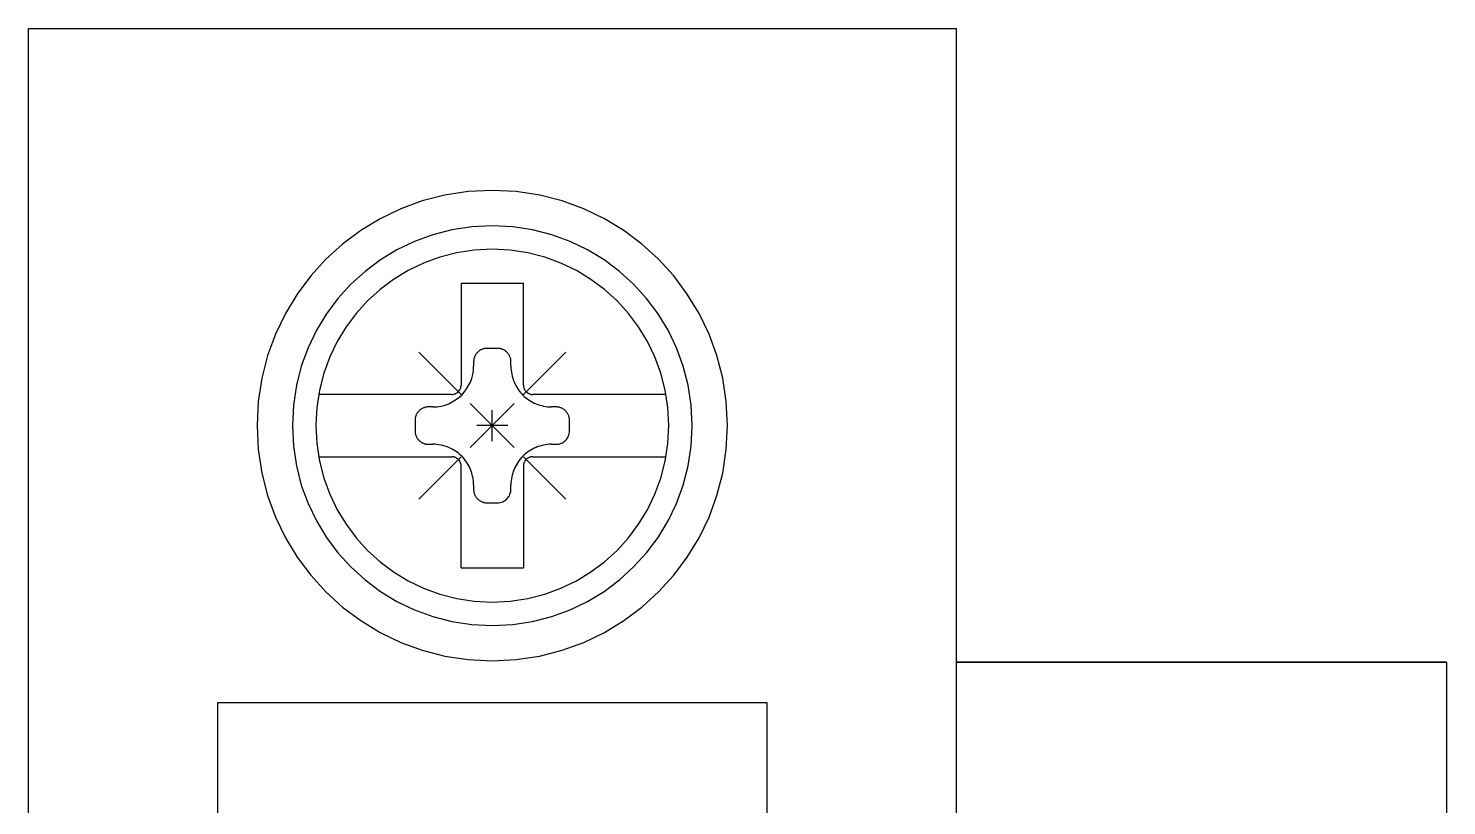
# Model space of a CAD drawing. Header units: millimetres. Extents: x 173893 to 258446, y -176540 to -123824.
# Drawn here: x 199055.91 to 199083.38, y -139255.72 to -139240.66 of the extents above; entities that cross this region are included whole.
import ezdxf

# ---------------------------------------------------------------- set-up
doc = ezdxf.new("R2010")
doc.units = ezdxf.units.MM
doc.header["$LTSCALE"] = 3
doc.layers.add('1', color=3, linetype='Continuous')

msp = doc.modelspace()

# ---------------------------------------------------------------- linework, layer by layer
for p, q in [((199055.909, -139320.141), (199055.909, -139240.659)), ((199055.909, -139240.659), (199073.881, -139240.659)), ((199073.881, -139240.659), (199073.881, -139320.141)), ((199064.429, -139243.822), (199063.977, -139243.891)), ((199064.895, -139243.798), (199064.429, -139243.822)), ((199065.361, -139243.822), (199064.895, -139243.798)), ((199064.895, -139243.798), (199064.895, -139243.798)), ((199065.814, -139243.891), (199065.361, -139243.822)), ((199063.54, -139244.003), (199063.122, -139244.156)), ((199063.977, -139243.891), (199063.54, -139244.003)), ((199066.25, -139244.003), (199065.814, -139243.891)), ((199066.669, -139244.156), (199066.25, -139244.003)), ((199062.723, -139244.348), (199062.348, -139244.576)), ((199063.122, -139244.156), (199062.723, -139244.348)), ((199067.067, -139244.348), (199066.669, -139244.156)), ((199067.443, -139244.576), (199067.067, -139244.348)), ((199062.348, -139244.576), (199061.997, -139244.838)), ((199064.115, -139244.56), (199063.744, -139244.656)), ((199064.499, -139244.501), (199064.115, -139244.56)), ((199064.895, -139244.482), (199064.499, -139244.501)), ((199065.291, -139244.501), (199064.895, -139244.482)), ((199064.895, -139244.482), (199064.895, -139244.482)), ((199065.676, -139244.56), (199065.291, -139244.501)), ((199066.047, -139244.656), (199065.676, -139244.56)), ((199067.793, -139244.838), (199067.443, -139244.576)), ((199061.997, -139244.838), (199061.674, -139245.133)), ((199063.388, -139244.786), (199063.049, -139244.949)), ((199063.744, -139244.656), (199063.388, -139244.786)), ((199066.403, -139244.786), (199066.047, -139244.656)), ((199066.741, -139244.949), (199066.403, -139244.786)), ((199068.117, -139245.133), (199067.793, -139244.838)), ((199061.674, -139245.133), (199061.379, -139245.456)), ((199062.73, -139245.143), (199062.432, -139245.366)), ((199063.049, -139244.949), (199062.73, -139245.143)), ((199063.879, -139245.091), (199063.565, -139245.206)), ((199064.206, -139245.007), (199063.879, -139245.091)), ((199064.546, -139244.955), (199064.206, -139245.007)), ((199064.895, -139244.937), (199064.546, -139244.955)), ((199065.245, -139244.955), (199064.895, -139244.937)), ((199064.895, -139244.937), (199064.895, -139244.937)), ((199065.584, -139245.007), (199065.245, -139244.955)), ((199065.911, -139245.091), (199065.584, -139245.007)), ((199066.225, -139245.206), (199065.911, -139245.091)), ((199067.06, -139245.143), (199066.741, -139244.949)), ((199067.359, -139245.366), (199067.06, -139245.143)), ((199068.411, -139245.456), (199068.117, -139245.133)), ((199061.379, -139245.456), (199061.117, -139245.807)), ((199062.432, -139245.366), (199062.157, -139245.616)), ((199063.266, -139245.35), (199062.985, -139245.521)), ((199063.565, -139245.206), (199063.266, -139245.35)), ((199066.524, -139245.35), (199066.225, -139245.206)), ((199066.806, -139245.521), (199066.524, -139245.35)), ((199067.634, -139245.616), (199067.359, -139245.366)), ((199068.673, -139245.807), (199068.411, -139245.456)), ((199062.157, -139245.616), (199061.907, -139245.891)), ((199062.721, -139245.717), (199062.479, -139245.938)), ((199062.985, -139245.521), (199062.721, -139245.717)), ((199064.292, -139245.597), (199064.292, -139247.569)), ((199064.292, -139245.597), (199065.499, -139245.597)), ((199065.499, -139247.569), (199065.499, -139245.597)), ((199067.069, -139245.717), (199066.806, -139245.521)), ((199067.312, -139245.938), (199067.069, -139245.717)), ((199067.884, -139245.891), (199067.634, -139245.616)), ((199061.117, -139245.807), (199060.889, -139246.182)), ((199061.907, -139245.891), (199061.684, -139246.189)), ((199062.479, -139245.938), (199062.258, -139246.181)), ((199067.532, -139246.181), (199067.312, -139245.938)), ((199068.107, -139246.189), (199067.884, -139245.891)), ((199068.902, -139246.182), (199068.673, -139245.807)), ((199060.889, -139246.182), (199060.697, -139246.581)), ((199061.684, -139246.189), (199061.49, -139246.508)), ((199062.258, -139246.181), (199062.062, -139246.444)), ((199067.729, -139246.444), (199067.532, -139246.181)), ((199068.301, -139246.508), (199068.107, -139246.189)), ((199069.094, -139246.581), (199068.902, -139246.182)), ((199061.49, -139246.508), (199061.327, -139246.847)), ((199062.062, -139246.444), (199061.89, -139246.725)), ((199067.9, -139246.725), (199067.729, -139246.444)), ((199068.464, -139246.847), (199068.301, -139246.508)), ((199060.697, -139246.581), (199060.544, -139246.999)), ((199061.327, -139246.847), (199061.196, -139247.203)), ((199061.89, -139246.725), (199061.747, -139247.024)), ((199068.044, -139247.024), (199067.9, -139246.725)), ((199068.594, -139247.203), (199068.464, -139246.847)), ((199069.247, -139246.999), (199069.094, -139246.581)), ((199060.544, -139246.999), (199060.432, -139247.436)), ((199061.747, -139247.024), (199061.632, -139247.338)), ((199063.473, -139246.932), (199064.292, -139247.751)), ((199064.534, -139247.107), (199064.533, -139247.12)), ((199064.533, -139247.12), (199064.533, -139247.205)), ((199064.535, -139247.094), (199064.534, -139247.107)), ((199064.536, -139247.081), (199064.535, -139247.094)), ((199064.538, -139247.069), (199064.536, -139247.081)), ((199064.541, -139247.056), (199064.538, -139247.069)), ((199064.545, -139247.044), (199064.541, -139247.056)), ((199064.548, -139247.032), (199064.545, -139247.044)), ((199064.553, -139247.02), (199064.548, -139247.032)), ((199064.558, -139247.008), (199064.553, -139247.02)), ((199064.564, -139246.997), (199064.558, -139247.008)), ((199064.57, -139246.985), (199064.564, -139246.997)), ((199064.577, -139246.975), (199064.57, -139246.985)), ((199064.585, -139246.964), (199064.577, -139246.975)), ((199064.593, -139246.954), (199064.585, -139246.964)), ((199064.601, -139246.944), (199064.593, -139246.954)), ((199064.61, -139246.935), (199064.601, -139246.944)), ((199064.62, -139246.926), (199064.61, -139246.935)), ((199064.61, -139246.935), (199064.61, -139246.935)), ((199064.629, -139246.917), (199064.62, -139246.926)), ((199064.64, -139246.909), (199064.629, -139246.917)), ((199064.65, -139246.902), (199064.64, -139246.909)), ((199064.661, -139246.895), (199064.65, -139246.902)), ((199064.672, -139246.889), (199064.661, -139246.895)), ((199064.684, -139246.883), (199064.672, -139246.889)), ((199064.695, -139246.878), (199064.684, -139246.883)), ((199064.707, -139246.873), (199064.695, -139246.878)), ((199064.719, -139246.869), (199064.707, -139246.873)), ((199064.732, -139246.866), (199064.719, -139246.869)), ((199064.744, -139246.863), (199064.732, -139246.866)), ((199064.757, -139246.861), (199064.744, -139246.863)), ((199064.77, -139246.859), (199064.757, -139246.861)), ((199064.783, -139246.858), (199064.77, -139246.859)), ((199064.796, -139246.858), (199064.783, -139246.858)), ((199064.995, -139246.858), (199064.796, -139246.858)), ((199064.796, -139246.858), (199064.796, -139246.858)), ((199065.008, -139246.858), (199064.995, -139246.858)), ((199065.021, -139246.859), (199065.008, -139246.858)), ((199065.034, -139246.861), (199065.021, -139246.859)), ((199065.046, -139246.863), (199065.034, -139246.861)), ((199065.059, -139246.866), (199065.046, -139246.863)), ((199065.071, -139246.869), (199065.059, -139246.866)), ((199065.083, -139246.873), (199065.071, -139246.869)), ((199065.095, -139246.878), (199065.083, -139246.873)), ((199065.107, -139246.883), (199065.095, -139246.878)), ((199065.118, -139246.889), (199065.107, -139246.883)), ((199065.13, -139246.895), (199065.118, -139246.889)), ((199065.141, -139246.902), (199065.13, -139246.895)), ((199065.151, -139246.909), (199065.141, -139246.902)), ((199065.161, -139246.917), (199065.151, -139246.909)), ((199065.171, -139246.926), (199065.161, -139246.917)), ((199065.181, -139246.935), (199065.171, -139246.926)), ((199065.189, -139246.944), (199065.181, -139246.935)), ((199065.181, -139246.935), (199065.181, -139246.935)), ((199065.198, -139246.954), (199065.189, -139246.944)), ((199065.206, -139246.964), (199065.198, -139246.954)), ((199065.213, -139246.975), (199065.206, -139246.964)), ((199065.22, -139246.985), (199065.213, -139246.975)), ((199065.226, -139246.997), (199065.22, -139246.985)), ((199065.232, -139247.008), (199065.226, -139246.997)), ((199065.237, -139247.02), (199065.232, -139247.008)), ((199065.242, -139247.032), (199065.237, -139247.02)), ((199065.246, -139247.044), (199065.242, -139247.032)), ((199065.249, -139247.056), (199065.246, -139247.044)), ((199065.252, -139247.069), (199065.249, -139247.056)), ((199065.254, -139247.081), (199065.252, -139247.069)), ((199065.256, -139247.094), (199065.254, -139247.081)), ((199065.257, -139247.107), (199065.256, -139247.094)), ((199065.257, -139247.12), (199065.257, -139247.107)), ((199065.257, -139247.205), (199065.257, -139247.12)), ((199065.257, -139247.12), (199065.257, -139247.12)), ((199065.499, -139247.751), (199066.318, -139246.932)), ((199068.159, -139247.338), (199068.044, -139247.024)), ((199069.359, -139247.436), (199069.247, -139246.999)), ((199061.196, -139247.203), (199061.101, -139247.574)), ((199061.632, -139247.338), (199061.548, -139247.666)), ((199064.498, -139247.439), (199064.517, -139247.363)), ((199064.517, -139247.363), (199064.529, -139247.285)), ((199064.529, -139247.285), (199064.533, -139247.205)), ((199065.257, -139247.205), (199065.257, -139247.205)), ((199065.257, -139247.205), (199065.258, -139247.244)), ((199065.258, -139247.244), (199065.261, -139247.283)), ((199065.261, -139247.283), (199065.266, -139247.321)), ((199065.266, -139247.321), (199065.273, -139247.359)), ((199065.273, -139247.359), (199065.281, -139247.397)), ((199065.281, -139247.397), (199065.291, -139247.434)), ((199068.243, -139247.666), (199068.159, -139247.338)), ((199068.689, -139247.574), (199068.594, -139247.203)), ((199060.432, -139247.436), (199060.362, -139247.888)), ((199061.101, -139247.574), (199061.042, -139247.958)), ((199061.548, -139247.666), (199061.496, -139248.005)), ((199064.25, -139247.684), (199064.261, -139247.67)), ((199064.261, -139247.67), (199064.27, -139247.655)), ((199064.27, -139247.655), (199064.278, -139247.639)), ((199064.278, -139247.639), (199064.284, -139247.622)), ((199064.284, -139247.622), (199064.288, -139247.605)), ((199064.288, -139247.605), (199064.291, -139247.587)), ((199064.291, -139247.587), (199064.292, -139247.569)), ((199064.353, -139247.706), (199064.399, -139247.645)), ((199064.399, -139247.645), (199064.438, -139247.58)), ((199064.438, -139247.58), (199064.471, -139247.511)), ((199064.471, -139247.511), (199064.498, -139247.439)), ((199065.291, -139247.434), (199065.303, -139247.47)), ((199065.303, -139247.47), (199065.317, -139247.506)), ((199065.317, -139247.506), (199065.333, -139247.541)), ((199065.333, -139247.541), (199065.35, -139247.576)), ((199065.35, -139247.576), (199065.369, -139247.609)), ((199065.369, -139247.609), (199065.39, -139247.642)), ((199065.39, -139247.642), (199065.412, -139247.673)), ((199065.412, -139247.673), (199065.436, -139247.704)), ((199065.499, -139247.569), (199065.499, -139247.569)), ((199065.499, -139247.569), (199065.499, -139247.577)), ((199065.499, -139247.577), (199065.499, -139247.586)), ((199065.499, -139247.586), (199065.5, -139247.595)), ((199065.5, -139247.595), (199065.502, -139247.604)), ((199065.502, -139247.604), (199065.504, -139247.613)), ((199065.504, -139247.613), (199065.506, -139247.621)), ((199065.506, -139247.621), (199065.509, -139247.63)), ((199065.509, -139247.63), (199065.512, -139247.638)), ((199065.512, -139247.638), (199065.516, -139247.646)), ((199065.516, -139247.646), (199065.52, -139247.654)), ((199065.52, -139247.654), (199065.524, -139247.662)), ((199065.524, -139247.662), (199065.529, -139247.67)), ((199065.529, -139247.67), (199065.534, -139247.677)), ((199068.295, -139248.005), (199068.243, -139247.666)), ((199068.748, -139247.958), (199068.689, -139247.574)), ((199069.428, -139247.888), (199069.359, -139247.436)), ((199060.362, -139247.888), (199060.339, -139248.354)), ((199064.11, -139247.751), (199061.532, -139247.751)), ((199063.98, -139247.957), (199064.052, -139247.93)), ((199064.052, -139247.93), (199064.121, -139247.897)), ((199064.11, -139247.751), (199064.128, -139247.75)), ((199064.11, -139247.751), (199064.11, -139247.751)), ((199064.121, -139247.897), (199064.186, -139247.858)), ((199064.128, -139247.75), (199064.146, -139247.747)), ((199064.146, -139247.747), (199064.164, -139247.742)), ((199064.164, -139247.742), (199064.181, -139247.736)), ((199064.181, -139247.736), (199064.196, -139247.729)), ((199064.186, -139247.858), (199064.247, -139247.812)), ((199064.196, -139247.729), (199064.211, -139247.719)), ((199064.211, -139247.719), (199064.225, -139247.709)), ((199064.225, -139247.709), (199064.239, -139247.697)), ((199064.239, -139247.697), (199064.25, -139247.684)), ((199064.247, -139247.812), (199064.303, -139247.762)), ((199064.303, -139247.762), (199064.353, -139247.706)), ((199064.469, -139247.928), (199065.322, -139248.781)), ((199064.469, -139248.781), (199065.322, -139247.928)), ((199065.436, -139247.704), (199065.461, -139247.733)), ((199065.461, -139247.733), (199065.488, -139247.762)), ((199065.488, -139247.762), (199065.488, -139247.762)), ((199065.488, -139247.762), (199065.516, -139247.788)), ((199065.516, -139247.788), (199065.546, -139247.814)), ((199065.534, -139247.677), (199065.54, -139247.684)), ((199065.54, -139247.684), (199065.546, -139247.691)), ((199065.546, -139247.691), (199065.552, -139247.697)), ((199065.546, -139247.814), (199065.576, -139247.838)), ((199065.552, -139247.697), (199065.552, -139247.697)), ((199065.552, -139247.697), (199065.558, -139247.703)), ((199065.558, -139247.703), (199065.565, -139247.709)), ((199065.565, -139247.709), (199065.572, -139247.715)), ((199065.572, -139247.715), (199065.58, -139247.72)), ((199065.576, -139247.838), (199065.608, -139247.86)), ((199065.58, -139247.72), (199065.587, -139247.725)), ((199065.587, -139247.725), (199065.595, -139247.729)), ((199065.595, -139247.729), (199065.603, -139247.733)), ((199065.603, -139247.733), (199065.611, -139247.737)), ((199065.608, -139247.86), (199065.64, -139247.88)), ((199065.611, -139247.737), (199065.619, -139247.74)), ((199065.619, -139247.74), (199065.628, -139247.743)), ((199065.628, -139247.743), (199065.636, -139247.745)), ((199065.636, -139247.745), (199065.645, -139247.747)), ((199065.64, -139247.88), (199065.674, -139247.899)), ((199065.645, -139247.747), (199065.654, -139247.749)), ((199065.654, -139247.749), (199065.663, -139247.75)), ((199065.663, -139247.75), (199065.672, -139247.75)), ((199065.672, -139247.75), (199065.681, -139247.751)), ((199065.674, -139247.899), (199065.708, -139247.917)), ((199068.259, -139247.751), (199065.681, -139247.751)), ((199065.708, -139247.917), (199065.743, -139247.932)), ((199065.743, -139247.932), (199065.779, -139247.946)), ((199065.779, -139247.946), (199065.816, -139247.958)), ((199069.452, -139248.354), (199069.428, -139247.888)), ((199061.042, -139247.958), (199061.023, -139248.354)), ((199061.496, -139248.005), (199061.478, -139248.354)), ((199063.402, -139248.216), (199063.4, -139248.229)), ((199063.404, -139248.203), (199063.402, -139248.216)), ((199063.407, -139248.191), (199063.404, -139248.203)), ((199063.41, -139248.178), (199063.407, -139248.191)), ((199063.414, -139248.166), (199063.41, -139248.178)), ((199063.419, -139248.154), (199063.414, -139248.166)), ((199063.424, -139248.142), (199063.419, -139248.154)), ((199063.43, -139248.131), (199063.424, -139248.142)), ((199063.436, -139248.12), (199063.43, -139248.131)), ((199063.443, -139248.109), (199063.436, -139248.12)), ((199063.45, -139248.098), (199063.443, -139248.109)), ((199063.458, -139248.088), (199063.45, -139248.098)), ((199063.467, -139248.078), (199063.458, -139248.088)), ((199063.476, -139248.069), (199063.467, -139248.078)), ((199063.485, -139248.06), (199063.476, -139248.069)), ((199063.476, -139248.069), (199063.476, -139248.069)), ((199063.495, -139248.052), (199063.485, -139248.06)), ((199063.505, -139248.044), (199063.495, -139248.052)), ((199063.516, -139248.036), (199063.505, -139248.044)), ((199063.526, -139248.029), (199063.516, -139248.036)), ((199063.537, -139248.023), (199063.526, -139248.029)), ((199063.549, -139248.017), (199063.537, -139248.023)), ((199063.561, -139248.012), (199063.549, -139248.017)), ((199063.573, -139248.007), (199063.561, -139248.012)), ((199063.585, -139248.003), (199063.573, -139248.007)), ((199063.597, -139248), (199063.585, -139248.003)), ((199063.61, -139247.997), (199063.597, -139248)), ((199063.622, -139247.995), (199063.61, -139247.997)), ((199063.635, -139247.993), (199063.622, -139247.995)), ((199063.648, -139247.993), (199063.635, -139247.993)), ((199063.661, -139247.992), (199063.648, -139247.993)), ((199063.746, -139247.992), (199063.661, -139247.992)), ((199063.661, -139247.992), (199063.661, -139247.992)), ((199063.746, -139247.992), (199063.826, -139247.988)), ((199063.746, -139247.992), (199063.746, -139247.992)), ((199063.826, -139247.988), (199063.905, -139247.976)), ((199063.905, -139247.976), (199063.98, -139247.957)), ((199064.895, -139248.656), (199064.895, -139248.053)), ((199065.816, -139247.958), (199065.853, -139247.968)), ((199065.853, -139247.968), (199065.89, -139247.977)), ((199065.89, -139247.977), (199065.928, -139247.984)), ((199065.928, -139247.984), (199065.967, -139247.988)), ((199065.967, -139247.988), (199066.006, -139247.991)), ((199066.006, -139247.991), (199066.045, -139247.992)), ((199066.129, -139247.992), (199066.045, -139247.992)), ((199066.142, -139247.993), (199066.129, -139247.992)), ((199066.155, -139247.993), (199066.142, -139247.993)), ((199066.168, -139247.995), (199066.155, -139247.993)), ((199066.181, -139247.997), (199066.168, -139247.995)), ((199066.193, -139248), (199066.181, -139247.997)), ((199066.206, -139248.003), (199066.193, -139248)), ((199066.218, -139248.007), (199066.206, -139248.003)), ((199066.23, -139248.012), (199066.218, -139248.007)), ((199066.241, -139248.017), (199066.23, -139248.012)), ((199066.253, -139248.023), (199066.241, -139248.017)), ((199066.264, -139248.029), (199066.253, -139248.023)), ((199066.275, -139248.036), (199066.264, -139248.029)), ((199066.285, -139248.044), (199066.275, -139248.036)), ((199066.296, -139248.052), (199066.285, -139248.044)), ((199066.306, -139248.06), (199066.296, -139248.052)), ((199066.315, -139248.069), (199066.306, -139248.06)), ((199066.324, -139248.078), (199066.315, -139248.069)), ((199066.315, -139248.069), (199066.315, -139248.069)), ((199066.332, -139248.088), (199066.324, -139248.078)), ((199066.34, -139248.098), (199066.332, -139248.088)), ((199066.348, -139248.109), (199066.34, -139248.098)), ((199066.355, -139248.12), (199066.348, -139248.109)), ((199066.361, -139248.131), (199066.355, -139248.12)), ((199066.367, -139248.142), (199066.361, -139248.131)), ((199066.372, -139248.154), (199066.367, -139248.142)), ((199066.376, -139248.166), (199066.372, -139248.154)), ((199066.38, -139248.178), (199066.376, -139248.166)), ((199066.384, -139248.191), (199066.38, -139248.178)), ((199066.387, -139248.203), (199066.384, -139248.191)), ((199066.389, -139248.216), (199066.387, -139248.203)), ((199066.391, -139248.229), (199066.389, -139248.216)), ((199068.313, -139248.354), (199068.295, -139248.005)), ((199068.768, -139248.354), (199068.748, -139247.958)), ((199060.339, -139248.354), (199060.339, -139248.354)), ((199060.339, -139248.354), (199060.362, -139248.82)), ((199061.023, -139248.354), (199061.023, -139248.354)), ((199061.023, -139248.354), (199061.042, -139248.75)), ((199061.478, -139248.354), (199061.478, -139248.354)), ((199061.478, -139248.354), (199061.496, -139248.704)), ((199063.4, -139248.229), (199063.399, -139248.242)), ((199063.399, -139248.242), (199063.399, -139248.255)), ((199063.399, -139248.255), (199063.399, -139248.454)), ((199063.399, -139248.454), (199063.399, -139248.454)), ((199063.399, -139248.454), (199063.399, -139248.467)), ((199063.399, -139248.467), (199063.4, -139248.48)), ((199063.4, -139248.48), (199063.402, -139248.493)), ((199063.402, -139248.493), (199063.404, -139248.505)), ((199065.197, -139248.354), (199064.594, -139248.354)), ((199066.387, -139248.507), (199066.39, -139248.481)), ((199066.39, -139248.481), (199066.392, -139248.454)), ((199066.391, -139248.242), (199066.391, -139248.229)), ((199066.392, -139248.255), (199066.391, -139248.242)), ((199066.392, -139248.454), (199066.392, -139248.255)), ((199066.392, -139248.255), (199066.392, -139248.255)), ((199068.295, -139248.704), (199068.313, -139248.354)), ((199068.313, -139248.354), (199068.313, -139248.354)), ((199068.748, -139248.75), (199068.768, -139248.354)), ((199068.768, -139248.354), (199068.768, -139248.354)), ((199069.428, -139248.82), (199069.452, -139248.354)), ((199069.452, -139248.354), (199069.452, -139248.354)), ((199061.042, -139248.75), (199061.101, -139249.135)), ((199061.496, -139248.704), (199061.548, -139249.043)), ((199063.404, -139248.505), (199063.407, -139248.518)), ((199063.407, -139248.518), (199063.41, -139248.53)), ((199063.41, -139248.53), (199063.414, -139248.542)), ((199063.414, -139248.542), (199063.419, -139248.554)), ((199063.419, -139248.554), (199063.424, -139248.566)), ((199063.424, -139248.566), (199063.43, -139248.578)), ((199063.43, -139248.578), (199063.436, -139248.589)), ((199063.436, -139248.589), (199063.443, -139248.6)), ((199063.443, -139248.6), (199063.45, -139248.61)), ((199063.45, -139248.61), (199063.458, -139248.62)), ((199063.458, -139248.62), (199063.467, -139248.63)), ((199063.467, -139248.63), (199063.476, -139248.64)), ((199063.476, -139248.64), (199063.476, -139248.64)), ((199063.476, -139248.64), (199063.485, -139248.649)), ((199063.485, -139248.649), (199063.495, -139248.657)), ((199063.495, -139248.657), (199063.505, -139248.665)), ((199063.505, -139248.665), (199063.516, -139248.672)), ((199063.516, -139248.672), (199063.526, -139248.679)), ((199063.526, -139248.679), (199063.537, -139248.685)), ((199063.537, -139248.685), (199063.549, -139248.691)), ((199063.549, -139248.691), (199063.561, -139248.697)), ((199063.561, -139248.697), (199063.573, -139248.701)), ((199063.573, -139248.701), (199063.585, -139248.705)), ((199063.585, -139248.705), (199063.597, -139248.708)), ((199063.597, -139248.708), (199063.61, -139248.711)), ((199063.61, -139248.711), (199063.622, -139248.713)), ((199063.622, -139248.713), (199063.635, -139248.715)), ((199063.635, -139248.715), (199063.648, -139248.716)), ((199063.648, -139248.716), (199063.661, -139248.717)), ((199063.661, -139248.717), (199063.746, -139248.717)), ((199063.785, -139248.717), (199063.746, -139248.717)), ((199063.824, -139248.72), (199063.785, -139248.717)), ((199063.862, -139248.725), (199063.824, -139248.72)), ((199063.9, -139248.732), (199063.862, -139248.725)), ((199063.938, -139248.74), (199063.9, -139248.732)), ((199063.975, -139248.75), (199063.938, -139248.74)), ((199064.011, -139248.762), (199063.975, -139248.75)), ((199064.047, -139248.776), (199064.011, -139248.762)), ((199065.779, -139248.762), (199065.743, -139248.776)), ((199065.816, -139248.75), (199065.779, -139248.762)), ((199065.853, -139248.74), (199065.816, -139248.75)), ((199065.89, -139248.732), (199065.853, -139248.74)), ((199065.928, -139248.725), (199065.89, -139248.732)), ((199065.967, -139248.72), (199065.928, -139248.725)), ((199066.006, -139248.717), (199065.967, -139248.72)), ((199066.045, -139248.717), (199066.006, -139248.717)), ((199066.045, -139248.717), (199066.129, -139248.717)), ((199066.045, -139248.717), (199066.045, -139248.717)), ((199066.129, -139248.717), (199066.156, -139248.715)), ((199066.129, -139248.717), (199066.129, -139248.717)), ((199066.156, -139248.715), (199066.182, -139248.711)), ((199066.182, -139248.711), (199066.207, -139248.705)), ((199066.207, -139248.705), (199066.232, -139248.696)), ((199066.232, -139248.696), (199066.254, -139248.685)), ((199066.254, -139248.685), (199066.276, -139248.672)), ((199066.276, -139248.672), (199066.296, -139248.656)), ((199066.296, -139248.656), (199066.315, -139248.64)), ((199066.315, -139248.64), (199066.332, -139248.621)), ((199066.332, -139248.621), (199066.347, -139248.601)), ((199066.347, -139248.601), (199066.36, -139248.579)), ((199066.36, -139248.579), (199066.371, -139248.556)), ((199066.371, -139248.556), (199066.38, -139248.532)), ((199066.38, -139248.532), (199066.387, -139248.507)), ((199068.243, -139249.043), (199068.295, -139248.704)), ((199068.689, -139249.135), (199068.748, -139248.75)), ((199060.362, -139248.82), (199060.431, -139249.273)), ((199061.532, -139248.958), (199064.11, -139248.958)), ((199061.548, -139249.043), (199061.632, -139249.37)), ((199063.473, -139249.777), (199064.292, -139248.958)), ((199064.082, -139248.792), (199064.047, -139248.776)), ((199064.117, -139248.809), (199064.082, -139248.792)), ((199064.119, -139248.958), (199064.11, -139248.958)), ((199064.15, -139248.828), (199064.117, -139248.809)), ((199064.128, -139248.959), (199064.119, -139248.958)), ((199064.136, -139248.96), (199064.128, -139248.959)), ((199064.145, -139248.962), (199064.136, -139248.96)), ((199064.154, -139248.963), (199064.145, -139248.962)), ((199064.183, -139248.849), (199064.15, -139248.828)), ((199064.163, -139248.966), (199064.154, -139248.963)), ((199064.171, -139248.969), (199064.163, -139248.966)), ((199064.179, -139248.972), (199064.171, -139248.969)), ((199064.187, -139248.975), (199064.179, -139248.972)), ((199064.214, -139248.871), (199064.183, -139248.849)), ((199064.195, -139248.979), (199064.187, -139248.975)), ((199064.203, -139248.984), (199064.195, -139248.979)), ((199064.211, -139248.989), (199064.203, -139248.984)), ((199064.218, -139248.994), (199064.211, -139248.989)), ((199064.245, -139248.895), (199064.214, -139248.871)), ((199064.225, -139248.999), (199064.218, -139248.994)), ((199064.232, -139249.005), (199064.225, -139248.999)), ((199064.239, -139249.011), (199064.232, -139249.005)), ((199064.245, -139249.018), (199064.239, -139249.011)), ((199064.239, -139249.011), (199064.239, -139249.011)), ((199064.274, -139248.92), (199064.245, -139248.895)), ((199064.251, -139249.025), (199064.245, -139249.018)), ((199064.256, -139249.032), (199064.251, -139249.025)), ((199064.261, -139249.039), (199064.256, -139249.032)), ((199064.266, -139249.046), (199064.261, -139249.039)), ((199064.27, -139249.054), (199064.266, -139249.046)), ((199064.303, -139248.947), (199064.274, -139248.92)), ((199064.33, -139248.975), (199064.303, -139248.947)), ((199064.303, -139248.947), (199064.303, -139248.947)), ((199064.355, -139249.005), (199064.33, -139248.975)), ((199064.379, -139249.035), (199064.355, -139249.005)), ((199064.401, -139249.067), (199064.379, -139249.035)), ((199065.412, -139249.035), (199065.39, -139249.067)), ((199065.436, -139249.005), (199065.412, -139249.035)), ((199065.461, -139248.975), (199065.436, -139249.005)), ((199065.488, -139248.947), (199065.461, -139248.975)), ((199065.516, -139248.92), (199065.488, -139248.947)), ((199065.488, -139248.947), (199065.488, -139248.947)), ((199065.499, -139248.958), (199066.318, -139249.777)), ((199065.546, -139248.895), (199065.516, -139248.92)), ((199065.524, -139249.046), (199065.52, -139249.054)), ((199065.529, -139249.039), (199065.524, -139249.046)), ((199065.534, -139249.032), (199065.529, -139249.039)), ((199065.54, -139249.025), (199065.534, -139249.032)), ((199065.546, -139249.018), (199065.54, -139249.025)), ((199065.576, -139248.871), (199065.546, -139248.895)), ((199065.552, -139249.011), (199065.546, -139249.018)), ((199065.558, -139249.005), (199065.552, -139249.011)), ((199065.552, -139249.011), (199065.552, -139249.011)), ((199065.565, -139248.999), (199065.558, -139249.005)), ((199065.572, -139248.994), (199065.565, -139248.999)), ((199065.58, -139248.989), (199065.572, -139248.994)), ((199065.608, -139248.849), (199065.576, -139248.871)), ((199065.587, -139248.984), (199065.58, -139248.989)), ((199065.595, -139248.979), (199065.587, -139248.984)), ((199065.603, -139248.975), (199065.595, -139248.979)), ((199065.611, -139248.972), (199065.603, -139248.975)), ((199065.64, -139248.828), (199065.608, -139248.849)), ((199065.619, -139248.969), (199065.611, -139248.972)), ((199065.628, -139248.966), (199065.619, -139248.969)), ((199065.636, -139248.963), (199065.628, -139248.966)), ((199065.645, -139248.962), (199065.636, -139248.963)), ((199065.674, -139248.809), (199065.64, -139248.828)), ((199065.654, -139248.96), (199065.645, -139248.962)), ((199065.663, -139248.959), (199065.654, -139248.96)), ((199065.672, -139248.958), (199065.663, -139248.959)), ((199065.681, -139248.958), (199065.672, -139248.958)), ((199065.708, -139248.792), (199065.674, -139248.809)), ((199065.681, -139248.958), (199065.681, -139248.958)), ((199065.681, -139248.958), (199068.259, -139248.958)), ((199065.743, -139248.776), (199065.708, -139248.792)), ((199068.159, -139249.37), (199068.243, -139249.043)), ((199069.359, -139249.273), (199069.428, -139248.82)), ((199060.431, -139249.273), (199060.544, -139249.709)), ((199061.101, -139249.135), (199061.196, -139249.506)), ((199064.274, -139249.062), (199064.27, -139249.054)), ((199064.278, -139249.07), (199064.274, -139249.062)), ((199064.281, -139249.079), (199064.278, -139249.07)), ((199064.284, -139249.087), (199064.281, -139249.079)), ((199064.286, -139249.096), (199064.284, -139249.087)), ((199064.288, -139249.104), (199064.286, -139249.096)), ((199064.29, -139249.113), (199064.288, -139249.104)), ((199064.291, -139249.122), (199064.29, -139249.113)), ((199064.292, -139249.131), (199064.291, -139249.122)), ((199064.292, -139249.14), (199064.292, -139249.131)), ((199064.292, -139249.14), (199064.292, -139249.14)), ((199064.292, -139251.112), (199064.292, -139249.14)), ((199064.422, -139249.1), (199064.401, -139249.067)), ((199064.44, -139249.133), (199064.422, -139249.1)), ((199064.458, -139249.167), (199064.44, -139249.133)), ((199064.473, -139249.203), (199064.458, -139249.167)), ((199064.487, -139249.238), (199064.473, -139249.203)), ((199064.499, -139249.275), (199064.487, -139249.238)), ((199064.509, -139249.312), (199064.499, -139249.275)), ((199064.518, -139249.349), (199064.509, -139249.312)), ((199065.281, -139249.312), (199065.273, -139249.349)), ((199065.291, -139249.275), (199065.281, -139249.312)), ((199065.303, -139249.238), (199065.291, -139249.275)), ((199065.317, -139249.203), (199065.303, -139249.238)), ((199065.333, -139249.167), (199065.317, -139249.203)), ((199065.35, -139249.133), (199065.333, -139249.167)), ((199065.369, -139249.1), (199065.35, -139249.133)), ((199065.39, -139249.067), (199065.369, -139249.1)), ((199065.5, -139249.113), (199065.499, -139249.122)), ((199065.499, -139249.122), (199065.499, -139249.131)), ((199065.499, -139249.131), (199065.499, -139249.14)), ((199065.499, -139249.14), (199065.499, -139251.112)), ((199065.502, -139249.104), (199065.5, -139249.113)), ((199065.504, -139249.096), (199065.502, -139249.104)), ((199065.506, -139249.087), (199065.504, -139249.096)), ((199065.509, -139249.079), (199065.506, -139249.087)), ((199065.512, -139249.07), (199065.509, -139249.079)), ((199065.516, -139249.062), (199065.512, -139249.07)), ((199065.52, -139249.054), (199065.516, -139249.062)), ((199068.594, -139249.506), (199068.689, -139249.135)), ((199069.247, -139249.709), (199069.359, -139249.273)), ((199061.196, -139249.506), (199061.327, -139249.862)), ((199061.632, -139249.37), (199061.747, -139249.684)), ((199064.525, -139249.387), (199064.518, -139249.349)), ((199064.529, -139249.426), (199064.525, -139249.387)), ((199064.532, -139249.465), (199064.529, -139249.426)), ((199064.533, -139249.504), (199064.532, -139249.465)), ((199064.533, -139249.504), (199064.533, -139249.589)), ((199064.533, -139249.504), (199064.533, -139249.504)), ((199064.533, -139249.589), (199064.533, -139249.589)), ((199064.533, -139249.589), (199064.534, -139249.601)), ((199065.256, -139249.615), (199065.257, -139249.589)), ((199065.258, -139249.465), (199065.257, -139249.504)), ((199065.257, -139249.589), (199065.257, -139249.504)), ((199065.261, -139249.426), (199065.258, -139249.465)), ((199065.266, -139249.387), (199065.261, -139249.426)), ((199065.273, -139249.349), (199065.266, -139249.387)), ((199068.044, -139249.684), (199068.159, -139249.37)), ((199068.464, -139249.862), (199068.594, -139249.506)), ((199060.544, -139249.709), (199060.697, -139250.128)), ((199061.327, -139249.862), (199061.49, -139250.2)), ((199061.747, -139249.684), (199061.89, -139249.983)), ((199064.534, -139249.601), (199064.535, -139249.614)), ((199064.535, -139249.614), (199064.536, -139249.627)), ((199064.536, -139249.627), (199064.538, -139249.64)), ((199064.538, -139249.64), (199064.541, -139249.652)), ((199064.541, -139249.652), (199064.545, -139249.665)), ((199064.545, -139249.665), (199064.548, -139249.677)), ((199064.548, -139249.677), (199064.553, -139249.689)), ((199064.553, -139249.689), (199064.558, -139249.701)), ((199064.558, -139249.701), (199064.564, -139249.712)), ((199064.564, -139249.712), (199064.57, -139249.723)), ((199064.57, -139249.723), (199064.577, -139249.734)), ((199064.577, -139249.734), (199064.585, -139249.745)), ((199064.585, -139249.745), (199064.593, -139249.755)), ((199064.593, -139249.755), (199064.601, -139249.765)), ((199064.601, -139249.765), (199064.61, -139249.774)), ((199064.61, -139249.774), (199064.61, -139249.774)), ((199064.61, -139249.774), (199064.62, -139249.783)), ((199064.62, -139249.783), (199064.629, -139249.791)), ((199064.629, -139249.791), (199064.64, -139249.799)), ((199064.64, -139249.799), (199064.65, -139249.807)), ((199064.65, -139249.807), (199064.661, -139249.814)), ((199064.661, -139249.814), (199064.672, -139249.82)), ((199064.672, -139249.82), (199064.684, -139249.826)), ((199064.684, -139249.826), (199064.695, -139249.831)), ((199064.695, -139249.831), (199064.707, -139249.835)), ((199064.707, -139249.835), (199064.719, -139249.84)), ((199064.719, -139249.84), (199064.732, -139249.843)), ((199064.732, -139249.843), (199064.744, -139249.846)), ((199064.744, -139249.846), (199064.757, -139249.848)), ((199064.757, -139249.848), (199064.77, -139249.85)), ((199064.77, -139249.85), (199064.783, -139249.851)), ((199064.783, -139249.851), (199064.796, -139249.851)), ((199064.796, -139249.851), (199064.995, -139249.851)), ((199064.995, -139249.851), (199065.022, -139249.85)), ((199064.995, -139249.851), (199064.995, -139249.851)), ((199065.022, -139249.85), (199065.048, -139249.846)), ((199065.048, -139249.846), (199065.073, -139249.839)), ((199065.073, -139249.839), (199065.097, -139249.83)), ((199065.097, -139249.83), (199065.12, -139249.819)), ((199065.12, -139249.819), (199065.141, -139249.806)), ((199065.141, -139249.806), (199065.162, -139249.791)), ((199065.162, -139249.791), (199065.18, -139249.774)), ((199065.18, -139249.774), (199065.197, -139249.755)), ((199065.197, -139249.755), (199065.212, -139249.735)), ((199065.212, -139249.735), (199065.226, -139249.713)), ((199065.226, -139249.713), (199065.237, -139249.691)), ((199065.237, -139249.691), (199065.245, -139249.666)), ((199065.245, -139249.666), (199065.252, -139249.641)), ((199065.252, -139249.641), (199065.256, -139249.615)), ((199067.9, -139249.983), (199068.044, -139249.684)), ((199068.301, -139250.2), (199068.464, -139249.862)), ((199069.094, -139250.128), (199069.247, -139249.709)), ((199060.697, -139250.128), (199060.889, -139250.526)), ((199061.89, -139249.983), (199062.062, -139250.265)), ((199067.729, -139250.265), (199067.9, -139249.983)), ((199068.902, -139250.526), (199069.094, -139250.128)), ((199061.49, -139250.2), (199061.684, -139250.52)), ((199062.062, -139250.265), (199062.258, -139250.528)), ((199067.532, -139250.528), (199067.729, -139250.265)), ((199068.107, -139250.52), (199068.301, -139250.2)), ((199060.889, -139250.526), (199061.117, -139250.902)), ((199061.684, -139250.52), (199061.907, -139250.818)), ((199062.258, -139250.528), (199062.479, -139250.771)), ((199067.312, -139250.771), (199067.532, -139250.528)), ((199067.884, -139250.818), (199068.107, -139250.52)), ((199068.673, -139250.902), (199068.902, -139250.526)), ((199061.117, -139250.902), (199061.379, -139251.252)), ((199061.907, -139250.818), (199062.157, -139251.093)), ((199062.479, -139250.771), (199062.721, -139250.991)), ((199067.069, -139250.991), (199067.312, -139250.771)), ((199067.634, -139251.093), (199067.884, -139250.818)), ((199068.411, -139251.252), (199068.673, -139250.902)), ((199062.157, -139251.093), (199062.432, -139251.343)), ((199062.721, -139250.991), (199062.985, -139251.188)), ((199062.985, -139251.188), (199063.266, -139251.359)), ((199064.292, -139251.112), (199065.499, -139251.112)), ((199066.524, -139251.359), (199066.806, -139251.188)), ((199066.806, -139251.188), (199067.069, -139250.991)), ((199067.359, -139251.343), (199067.634, -139251.093)), ((199061.379, -139251.252), (199061.673, -139251.576)), ((199062.432, -139251.343), (199062.73, -139251.566)), ((199063.266, -139251.359), (199063.565, -139251.503)), ((199063.565, -139251.503), (199063.879, -139251.618)), ((199065.911, -139251.618), (199066.225, -139251.503)), ((199066.225, -139251.503), (199066.524, -139251.359)), ((199067.06, -139251.566), (199067.359, -139251.343)), ((199068.117, -139251.576), (199068.411, -139251.252)), ((199061.673, -139251.576), (199061.997, -139251.87)), ((199062.73, -139251.566), (199063.049, -139251.76)), ((199063.049, -139251.76), (199063.388, -139251.923)), ((199063.879, -139251.618), (199064.206, -139251.702)), ((199064.206, -139251.702), (199064.546, -139251.754)), ((199064.546, -139251.754), (199064.895, -139251.772)), ((199064.895, -139251.772), (199065.245, -139251.754)), ((199064.895, -139251.772), (199064.895, -139251.772)), ((199065.245, -139251.754), (199065.584, -139251.702)), ((199065.584, -139251.702), (199065.911, -139251.618)), ((199066.403, -139251.923), (199066.741, -139251.76)), ((199066.741, -139251.76), (199067.06, -139251.566)), ((199067.793, -139251.87), (199068.117, -139251.576)), ((199061.997, -139251.87), (199062.348, -139252.132)), ((199063.388, -139251.923), (199063.744, -139252.053)), ((199063.744, -139252.053), (199064.115, -139252.149)), ((199065.676, -139252.149), (199066.047, -139252.053)), ((199066.047, -139252.053), (199066.403, -139251.923)), ((199067.443, -139252.132), (199067.793, -139251.87)), ((199062.348, -139252.132), (199062.723, -139252.361)), ((199064.115, -139252.149), (199064.499, -139252.207)), ((199064.499, -139252.207), (199064.895, -139252.227)), ((199064.895, -139252.227), (199065.291, -139252.207)), ((199064.895, -139252.227), (199064.895, -139252.227)), ((199065.291, -139252.207), (199065.676, -139252.149)), ((199067.067, -139252.361), (199067.443, -139252.132)), ((199062.723, -139252.361), (199063.122, -139252.553)), ((199063.122, -139252.553), (199063.54, -139252.706)), ((199066.25, -139252.706), (199066.669, -139252.553)), ((199066.669, -139252.553), (199067.067, -139252.361)), ((199063.54, -139252.706), (199063.977, -139252.818)), ((199063.977, -139252.818), (199064.429, -139252.887)), ((199064.429, -139252.887), (199064.895, -139252.911)), ((199064.895, -139252.911), (199065.361, -139252.887)), ((199065.361, -139252.887), (199065.813, -139252.818)), ((199065.813, -139252.818), (199066.25, -139252.706)), ((199064.895, -139252.911), (199064.895, -139252.911)), ((199059.58, -139256.961), (199059.58, -139253.721)), ((199059.58, -139253.721), (199070.211, -139253.721)), ((199070.211, -139253.721), (199070.211, -139256.961))]:
    msp.add_line(p, q)
at = {"layer": '1', "color": 7}
for p, q in [((199083.381, -139252.935), (199073.881, -139252.935)), ((199073.881, -139252.935), (199073.881, -139303.435)), ((199073.881, -139252.935), (199083.381, -139252.935)), ((199073.881, -139252.935), (199073.881, -139303.435)), ((199083.381, -139252.935), (199083.381, -139303.435)), ((199083.381, -139252.935), (199083.381, -139303.435))]:
    msp.add_line(p, q, dxfattribs=at)

doc.saveas('drawing.dxf')
